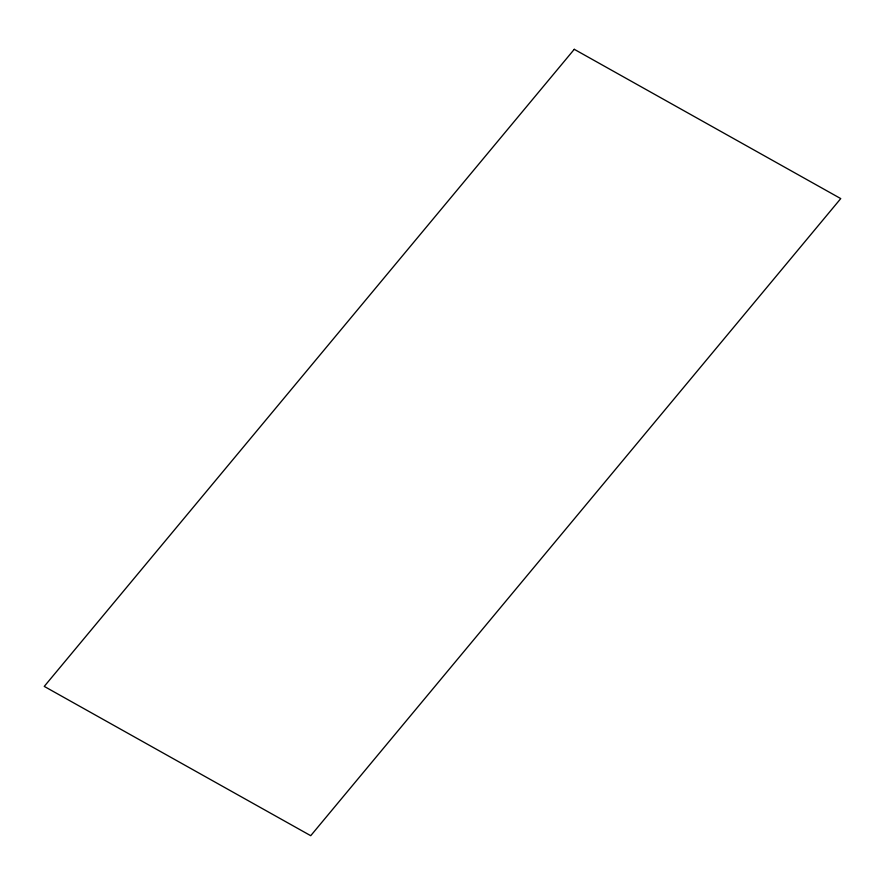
<?xml version="1.0" encoding="UTF-8"?>
<svg xmlns="http://www.w3.org/2000/svg" width="885" height="885" viewBox="0 0 885 885"><rect width="100%" height="100%" fill="white"/><g stroke="black" fill="none" stroke-linecap="round" stroke-linejoin="round"><path stroke-width="1.33" d="M574.276 49.306L44.25 686.406L310.724 835.694L840.75 198.594L574.276 49.306"/></g></svg>
